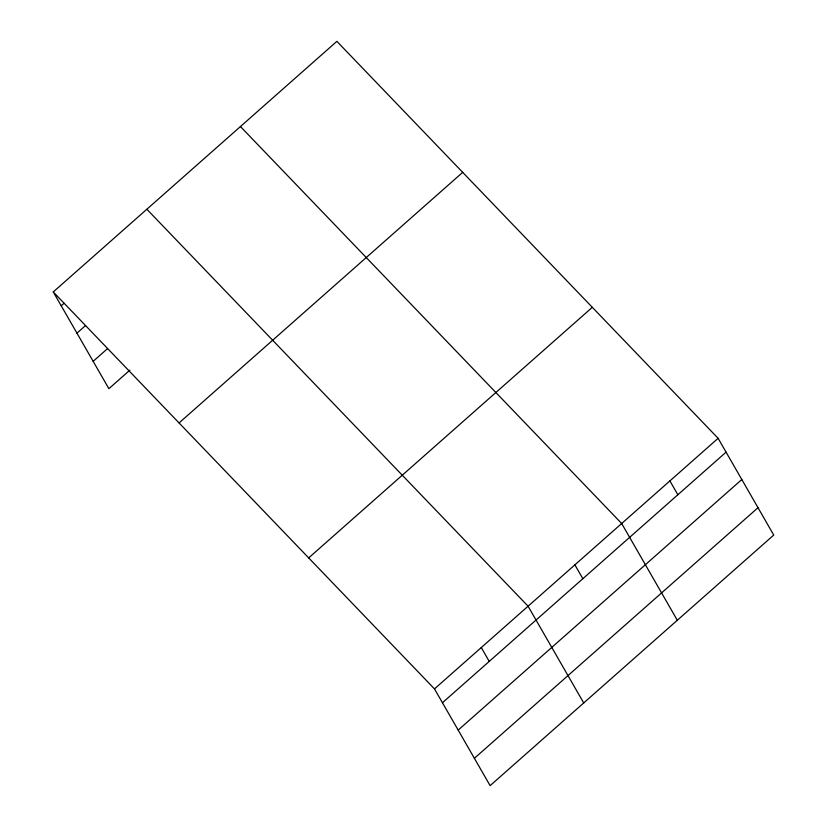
<?xml version="1.0" encoding="UTF-8"?>
<svg xmlns="http://www.w3.org/2000/svg" width="827" height="827" viewBox="0 0 827 827"><rect width="100%" height="100%" fill="white"/><g stroke="black" fill="none" stroke-linecap="round" stroke-linejoin="round"><path stroke-width="1.24" d="M53.259 291.941L336.878 41.35L718.115 438.31L773.741 535.059L490.122 785.65L434.485 688.901L53.259 291.941L108.885 388.69L129.901 370.124M61.219 305.794L64.082 303.261M76.952 333.147L85.543 325.549M93.151 361.337L107.479 348.674M179.066 422.938L462.686 172.347M308.678 557.905L592.308 307.313M434.485 688.901L718.115 438.31M442.445 702.754L726.075 452.152M458.179 730.107L741.809 479.515M474.388 758.297L758.018 507.695M240.45 126.552L621.677 523.512L677.313 620.26M146.855 209.252L528.081 606.212L583.717 702.95M669.901 480.911L677.861 494.753M574.879 564.862L582.839 578.704M481.283 647.562L489.243 661.404"/></g></svg>
